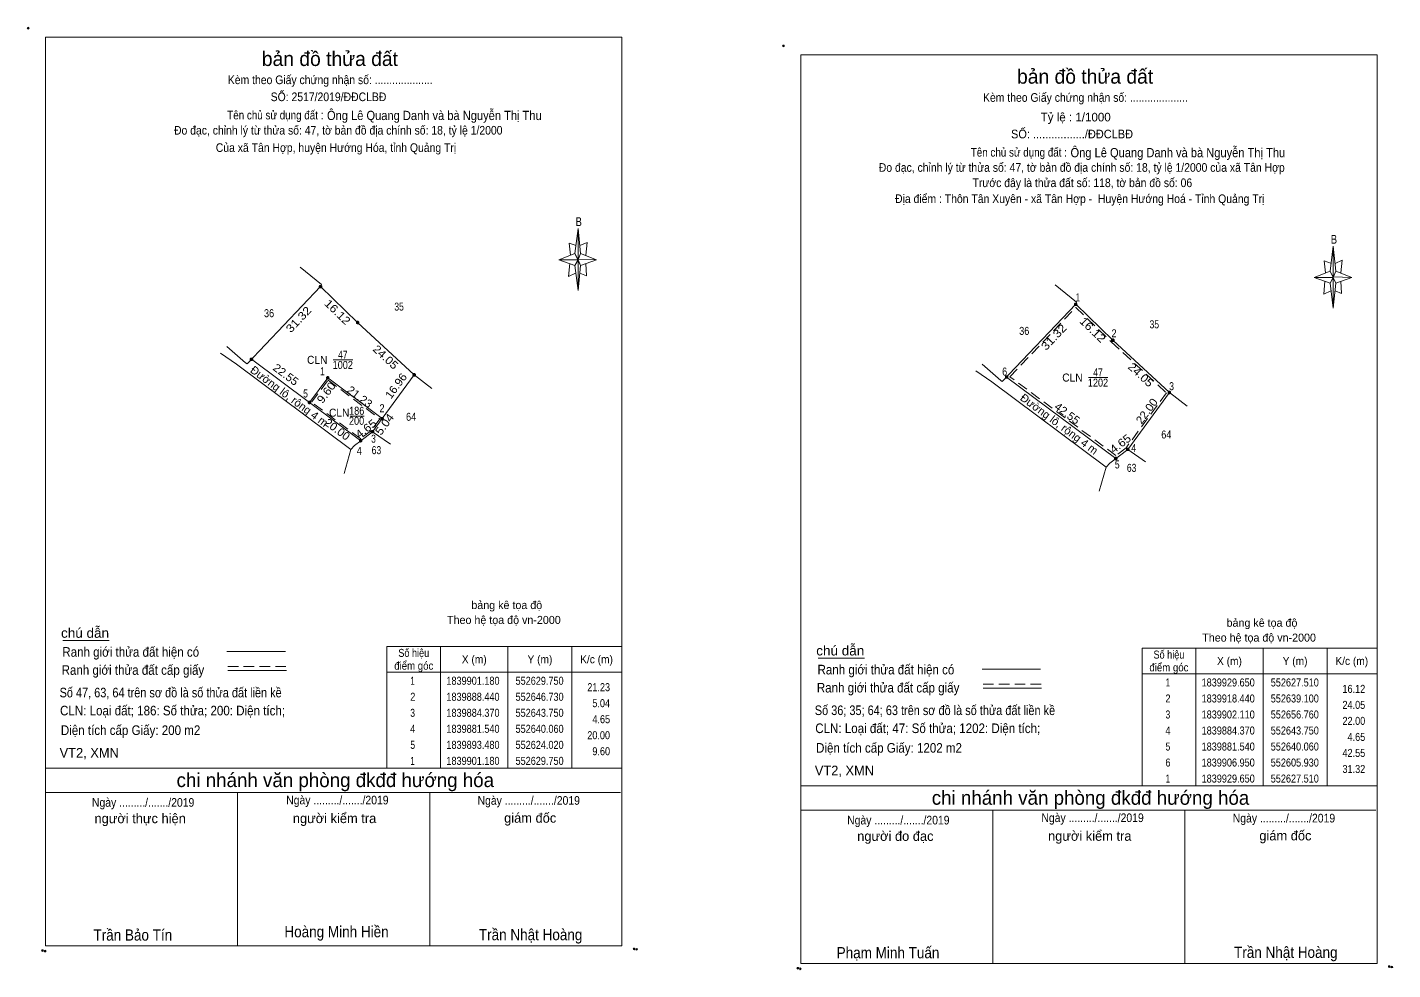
# Model space of a CAD drawing. Header units: metres. Extents: x 552149 to 553435, y 1839651 to 1840026.
# Drawn here: x 553008.8 to 553435.2, y 1839670.5 to 1839964.6 of the extents above; entities that cross this region are included whole.
import ezdxf
from ezdxf.enums import TextEntityAlignment as Align

# ---------------------------------------------------------------- set-up
doc = ezdxf.new("R2010")
doc.units = ezdxf.units.M
doc.header["$LTSCALE"] = 1.1
doc.header["$PDMODE"] = 32
doc.header["$PDSIZE"] = 0.55
doc.linetypes.add('MEDIUM_DASHED', pattern=[4.5, 3, -1.5])
for name, color, linetype, lineweight in [('1', 7, 'MEDIUM_DASHED', 13), ('10', 7, 'Continuous', 13), ('13', 7, 'Continuous', 13), ('17', 7, 'Continuous', 13), ('2', 7, 'Continuous', 13), ('22', 7, 'Continuous', 13), ('23', 7, 'Continuous', 13), ('5', 7, 'Continuous', 13), ('6', 7, 'Continuous', 13), ('63', 7, 'MEDIUM_DASHED', 13)]:
    doc.layers.add(name, color=color, linetype=linetype, lineweight=lineweight)
for name, color, linetype in [('34', 7, 'Continuous'), ('4', 7, 'Continuous'), ('7', 7, 'Continuous')]:
    doc.layers.add(name, color=color, linetype=linetype)

msp = doc.modelspace()

# ---------------------------------------------------------------- hatches: boundary and pattern name
at = {"layer": '63'}
for points in [[(553100.8, 1839883.7, 1), (553100, 1839883.7, 1)], [(553336.64, 1839878.18, 1), (553335.84, 1839878.18, 1)], [(553112.39, 1839872.49, 1), (553111.59, 1839872.49, 1)], [(553348.23, 1839866.97, 1), (553347.43, 1839866.97, 1)], [(553079.22, 1839861, 1), (553078.42, 1839861, 1)], [(553130.05, 1839856.16, 1), (553129.25, 1839856.16, 1)], [(553315.06, 1839855.48, 1), (553314.26, 1839855.48, 1)], [(553103.04, 1839855.23, 1), (553102.24, 1839855.23, 1)], [(553097.31, 1839847.53, 1), (553096.51, 1839847.53, 1)], [(553365.89, 1839850.64, 1), (553365.09, 1839850.64, 1)], [(553117.04, 1839838.42, 1), (553116.24, 1839838.42, 1)], [(553120.02, 1839842.49, 1), (553119.22, 1839842.49, 1)], [(553113.35, 1839835.59, 1), (553112.55, 1839835.59, 1)], [(553349.19, 1839830.07, 1), (553348.39, 1839830.07, 1)], [(553352.88, 1839832.9, 1), (553352.08, 1839832.9, 1)]]:
    msp.add_hatch(color=256, dxfattribs=at).paths.add_polyline_path(points)

# ---------------------------------------------------------------- linework, layer by layer
at = {"layer": '1'}
for points in [[(553336.26, 1839877.19), (553347.35, 1839866.46), (553364.56, 1839850.55), (553351.97, 1839833.39), (553348.78, 1839830.95), (553315.71, 1839855.57)], [(553102.74, 1839854.53), (553118.92, 1839842.39), (553116.28, 1839838.77), (553112.95, 1839836.22), (553097.61, 1839847.63)]]:
    msp.add_lwpolyline(points, close=True, dxfattribs=at)
at = {"layer": '10'}
for p, q in [((553100.4, 1839883.7), (553100.69, 1839884.35)), ((553336.24, 1839878.18), (553336.53, 1839878.83)), ((553078.82, 1839861), (553096.91, 1839847.53)), ((553076.99, 1839859.91), (553077.45, 1839859.56)), ((553119.62, 1839842.49), (553129.65, 1839856.16)), ((553129.65, 1839856.16), (553135.21, 1839851.88)), ((553312.83, 1839854.39), (553313.29, 1839854.04)), ((553314.66, 1839855.48), (553348.79, 1839830.07)), ((553352.48, 1839832.9), (553365.49, 1839850.64)), ((553365.49, 1839850.64), (553371.05, 1839846.36)), ((553112.95, 1839835.59), (553116.64, 1839838.42)), ((553116.64, 1839838.42), (553122.23, 1839834.5)), ((553107.75, 1839825.4), (553109.87, 1839832.9)), ((553346.86, 1839828.59), (553352.48, 1839832.9)), ((553352.48, 1839832.9), (553358.07, 1839828.98)), ((553343.59, 1839819.88), (553345.71, 1839827.38))]:
    msp.add_line(p, q, dxfattribs=at)
for points in [[(553129.65, 1839856.16), (553111.99, 1839872.49), (553100.4, 1839883.7), (553077.45, 1839859.56)], [(553365.49, 1839850.64), (553347.83, 1839866.97), (553336.24, 1839878.18), (553313.29, 1839854.04)]]:
    msp.add_lwpolyline(points, dxfattribs=at)
at = {"layer": '13'}
for p, q in [((553104.38, 1839860.84), (553110.45, 1839860.84)), ((553340.22, 1839855.32), (553346.29, 1839855.32))]:
    msp.add_line(p, q, dxfattribs=at)
at = {"layer": '17'}
for p, q in [((553019.97, 1839773.25), (553034.45, 1839773.25)), ((553255.81, 1839767.73), (553270.29, 1839767.73))]:
    msp.add_line(p, q, dxfattribs=at)
at = {"layer": '2'}
for p, q in [((553100.69, 1839884.35), (553094, 1839889.78)), ((553100.69, 1839884.35), (553094, 1839889.78)), ((553336.53, 1839878.83), (553329.84, 1839884.26)), ((553336.53, 1839878.83), (553329.84, 1839884.26)), ((553071.15, 1839865.05), (553076.99, 1839859.91)), ((553306.99, 1839859.53), (553312.83, 1839854.39)), ((553122.23, 1839834.5), (553116.64, 1839838.42)), ((553358.07, 1839828.98), (553352.48, 1839832.9))]:
    msp.add_line(p, q, dxfattribs=at)
msp.add_lwpolyline([(553343.59, 1839819.88), (553345.71, 1839827.38), (553346.86, 1839828.59), (553352.48, 1839832.9), (553358.07, 1839828.98)], dxfattribs=at)
at = {"layer": '22'}
for p, q in [((553096.91, 1839847.53), (553112.95, 1839835.59)), ((553116.64, 1839838.42), (553119.62, 1839842.49)), ((553111.02, 1839834.11), (553112.95, 1839835.59))]:
    msp.add_line(p, q, dxfattribs=at)
msp.add_lwpolyline([(553096.91, 1839847.53), (553102.64, 1839855.23), (553119.62, 1839842.49)], dxfattribs=at)
at = {"layer": '23'}
for p, q in [((553071.15, 1839865.05), (553076.99, 1839859.91)), ((553069.16, 1839862.89), (553074.18, 1839859.46)), ((553074.18, 1839859.46), (553109.87, 1839832.9)), ((553305, 1839857.37), (553310.02, 1839853.94)), ((553306.99, 1839859.53), (553312.83, 1839854.39)), ((553310.02, 1839853.94), (553345.71, 1839827.38)), ((553109.87, 1839832.9), (553111.02, 1839834.11)), ((553345.71, 1839827.38), (553346.86, 1839828.59))]:
    msp.add_line(p, q, dxfattribs=at)
at = {"layer": '5'}
for p, q in [((553179.83, 1839894.08), (553180.83, 1839901.88)), ((553415.67, 1839888.56), (553416.67, 1839896.36)), ((553179.83, 1839890.28), (553174.83, 1839892.08)), ((553181.63, 1839890.28), (553180.83, 1839882.48)), ((553181.63, 1839894.08), (553186.63, 1839892.08)), ((553183.23, 1839890.88), (553183.43, 1839887.08)), ((553183.43, 1839887.08), (553181.43, 1839887.88)), ((553415.67, 1839884.76), (553410.67, 1839886.56)), ((553417.47, 1839888.56), (553422.47, 1839886.56)), ((553417.47, 1839884.76), (553416.67, 1839876.96)), ((553419.27, 1839881.56), (553417.27, 1839882.36)), ((553419.07, 1839885.36), (553419.27, 1839881.56)), ((553014.51, 1839733.36), (553194.51, 1839733.36)), ((553014.51, 1839725.76), (553194.11, 1839725.76)), ((553014.51, 1839725.76), (553194.11, 1839725.76)), ((553014.51, 1839725.76), (553194.11, 1839725.76)), ((553074.51, 1839677.96), (553074.51, 1839725.76)), ((553134.51, 1839677.96), (553134.51, 1839725.76)), ((553250.35, 1839727.84), (553430.35, 1839727.84)), ((553250.35, 1839720.24), (553429.95, 1839720.24)), ((553250.35, 1839720.24), (553429.95, 1839720.24)), ((553250.35, 1839720.24), (553429.95, 1839720.24)), ((553310.35, 1839672.44), (553310.35, 1839720.24)), ((553370.35, 1839672.44), (553370.35, 1839720.24))]:
    msp.add_line(p, q, dxfattribs=at)
for points in [[(553014.51, 1839961.56), (553194.51, 1839961.56), (553194.51, 1839677.96), (553014.51, 1839677.96)], [(553250.35, 1839956.04), (553430.35, 1839956.04), (553430.35, 1839672.44), (553250.35, 1839672.44)], [(553180.83, 1839901.88), (553181.63, 1839894.08), (553180.83, 1839892.08)], [(553416.67, 1839896.36), (553417.47, 1839888.56), (553416.67, 1839886.56)], [(553180.83, 1839892.08), (553174.83, 1839892.08), (553179.83, 1839894.08), (553181.63, 1839890.28), (553186.63, 1839892.08), (553180.83, 1839892.28)], [(553180.83, 1839892.08), (553180.83, 1839882.48), (553179.83, 1839890.28)], [(553416.67, 1839886.56), (553410.67, 1839886.56), (553415.67, 1839888.56), (553417.47, 1839884.76), (553422.47, 1839886.56), (553416.67, 1839886.76)], [(553416.67, 1839886.56), (553416.67, 1839876.96), (553415.67, 1839884.76)]]:
    msp.add_lwpolyline(points, close=True, dxfattribs=at)
for points in [[(553180.23, 1839896.48), (553178.03, 1839897.28), (553178.43, 1839893.48)], [(553181.43, 1839896.48), (553183.63, 1839897.48), (553183.23, 1839893.48)], [(553180.83, 1839892.08), (553179.83, 1839894.08), (553174.83, 1839892.08)], [(553178.23, 1839890.88), (553177.83, 1839886.88), (553180.03, 1839887.88)], [(553180.83, 1839892.08), (553181.63, 1839890.28), (553186.63, 1839892.08)], [(553416.07, 1839890.96), (553413.87, 1839891.76), (553414.27, 1839887.96)], [(553417.27, 1839890.96), (553419.47, 1839891.96), (553419.07, 1839887.96)], [(553416.67, 1839886.56), (553415.67, 1839888.56), (553410.67, 1839886.56)], [(553416.67, 1839886.56), (553417.47, 1839884.76), (553422.47, 1839886.56)], [(553414.07, 1839885.36), (553413.67, 1839881.36), (553415.87, 1839882.36)], [(553194.51, 1839677.96), (553014.51, 1839677.96), (553014.51, 1839725.76)], [(553430.35, 1839672.44), (553250.35, 1839672.44), (553250.35, 1839720.24)]]:
    msp.add_lwpolyline(points, dxfattribs=at)
for p in [(553009.11, 1839964.36), (553244.95, 1839958.84), (553013.59, 1839676.44), (553198.31, 1839676.96), (553199.11, 1839676.84), (553014.39, 1839676.28), (553249.43, 1839670.92), (553250.23, 1839670.76), (553434.15, 1839671.44), (553434.95, 1839671.32)]:
    msp.add_point(p, dxfattribs=at)
at = {"layer": '6'}
for p, q in [((553071.17, 1839769.77), (553089.45, 1839769.77)), ((553071.45, 1839763.91), (553089.73, 1839763.91)), ((553307.01, 1839764.25), (553325.29, 1839764.25)), ((553307.29, 1839758.39), (553325.57, 1839758.39))]:
    msp.add_line(p, q, dxfattribs=at)
at = {"layer": '6', "linetype": 'MEDIUM_DASHED'}
for p, q in [((553071.45, 1839765.15), (553089.85, 1839765.15)), ((553307.29, 1839759.63), (553325.69, 1839759.63))]:
    msp.add_line(p, q, dxfattribs=at)
at = {"layer": '63', "linetype": 'Continuous'}
for p, q in [((553109.65, 1839843.22), (553114.08, 1839843.22)), ((553137.91, 1839771.36), (553137.91, 1839733.36)), ((553158.91, 1839771.36), (553158.91, 1839733.36)), ((553178.91, 1839771.36), (553178.91, 1839733.36)), ((553373.75, 1839770.84), (553373.75, 1839727.84)), ((553394.75, 1839770.84), (553394.75, 1839727.84)), ((553414.75, 1839770.84), (553414.75, 1839727.84)), ((553121.11, 1839763.36), (553194.51, 1839763.36)), ((553356.95, 1839762.84), (553430.35, 1839762.84))]:
    msp.add_line(p, q, dxfattribs=at)
for points in [[(553121.11, 1839771.36), (553194.51, 1839771.36), (553194.51, 1839733.36), (553121.11, 1839733.36)], [(553356.95, 1839770.84), (553430.35, 1839770.84), (553430.35, 1839727.84), (553356.95, 1839727.84)]]:
    msp.add_lwpolyline(points, close=True, dxfattribs=at)
at = {"layer": '63'}
for centre in [(553100.4, 1839883.7), (553336.24, 1839878.18), (553111.99, 1839872.49), (553347.83, 1839866.97), (553078.82, 1839861), (553078.82, 1839861), (553129.65, 1839856.16), (553314.66, 1839855.48), (553314.66, 1839855.48), (553102.64, 1839855.23), (553096.91, 1839847.53), (553365.49, 1839850.64), (553116.64, 1839838.42), (553119.62, 1839842.49), (553112.95, 1839835.59), (553348.79, 1839830.07), (553352.48, 1839832.9)]:
    msp.add_circle(centre, 0.4, dxfattribs=at)

# ---------------------------------------------------------------- texts
at = {"layer": '1'}
for s, width, p in [('CLN', 0.95, (553106.235, 1839843.1)), ('200', 0.85, (553111.655, 1839840.56)), ('186', 0.85, (553111.7, 1839843.69))]:
    msp.add_text(s, height=2.5, dxfattribs=dict(at, width=width)).set_placement(p, align=Align.CENTER)
at = {"layer": '13'}
for s, width, p in [('35', 0.8, (553124.94, 1839876.21)), ('36', 0.85, (553084.33, 1839874.15)), ('35', 0.8, (553360.78, 1839870.69)), ('36', 0.85, (553320.17, 1839868.63)), ('47', 0.8, (553107.36, 1839861.19)), ('47', 0.8, (553343.2, 1839855.67)), ('64', 0.85, (553128.695, 1839841.81)), ('64', 0.85, (553364.535, 1839836.29)), ('63', 0.8, (553117.86, 1839831.4)), ('63', 0.8, (553353.7, 1839825.88))]:
    msp.add_text(s, height=2.5, dxfattribs=dict(at, width=width)).set_placement(p, align=Align.CENTER)
at = {"layer": '2', "width": 0.95}
for p in [(553102.55, 1839859.59), (553338.39, 1839854.07)]:
    msp.add_text('CLN', height=2.5, dxfattribs=at).set_placement(p, align=Align.RIGHT)
at = {"layer": '34', "width": 0.9}
for p in [(553102.42, 1839935.69), (553334.61, 1839924.08)]:
    msp.add_text('Ông Lê Quang Danh và bà Nguyễn Thị Thu', height=2.88, dxfattribs=at).set_placement(p)
at = {"layer": '4', "width": 0.85}
for s, p in [('1002', (553107.35, 1839857.99)), ('1202', (553343.19, 1839852.47))]:
    msp.add_text(s, height=2.5, dxfattribs=at).set_placement(p, align=Align.CENTER)
at = {"layer": '5'}
for s, height, p in [('bản đồ thửa đất', 4.5, (553103.33, 1839952.56)), ('bản đồ thửa đất', 4.5, (553339.17, 1839947.04)), ('Tỷ lệ : 1/1000', 2.7, (553336.235, 1839935.26)), ('chi nhánh văn phòng đkđđ hướng hóa', 4.374, (553105.02, 1839727.48)), ('chi nhánh văn phòng đkđđ hướng hóa', 4.374, (553340.86, 1839721.96)), ('người thực hiện', 3, (553044.075, 1839716.2)), ('người kiểm tra', 3, (553104.785, 1839716.24)), ('giám đốc', 3, (553165.88, 1839716.36)), ('người đo đạc', 3, (553279.915, 1839710.68)), ('người kiểm tra', 3, (553340.625, 1839710.72)), ('giám đốc', 3, (553401.72, 1839710.84))]:
    msp.add_text(s, height=height, dxfattribs=at).set_placement(p, align=Align.CENTER)
for s, height, width, p in [('Kèm theo Giấy chứng nhận số: ....................', 2.7, 0.9, (553103.425, 1839946.9)), ('SỐ: 2517/2019/ĐĐCLBĐ', 2.7, 0.9, (553102.9, 1839941.59)), ('Kèm theo Giấy chứng nhận số: ....................', 2.7, 0.9, (553339.265, 1839941.38)), ('Tên chủ sử dụng đất :', 2.7, 0.85, (553086.29, 1839935.89)), ('Đo đạc, chỉnh lý từ thửa số: 47, tờ bản đồ địa chính số: 18, tỷ lệ 1/2000', 2.7, 0.9, (553105.94, 1839931.15)), ('SỐ: ................./ĐĐCLBĐ', 2.7, 0.95, (553335.09, 1839929.98)), ('Của xã Tân Hợp, huyện Hướng Hóa, tỉnh Quảng Trị', 2.7, 0.9, (553105.235, 1839925.74)), ('Tên chủ sử dụng đất :', 2.7, 0.85, (553318.48, 1839924.28)), ('Đo đạc, chỉnh lý từ thửa số: 47, tờ bản đồ địa chính số: 18, tỷ lệ 1/2000 của xã Tân Hợp', 2.7, 0.9, (553338.125, 1839919.54)), ('Trước đây là thửa đất số: 118, tờ bản đồ số: 06', 2.7, 0.9, (553338.31, 1839914.76)), ('Địa điểm : Thôn Tân Xuyên - xã Tân Hợp -  Huyện Hướng Hoá - Tỉnh Quảng Trị ', 2.7, 0.9, (553337.945, 1839909.78)), ('B', 2.755, 0.8, (553181.035, 1839902.6)), ('B', 2.755, 0.8, (553416.875, 1839897.08)), ('Ngày ........./......./2019', 2.7, 0.9, (553045.005, 1839721.34)), ('Ngày ........./......./2019', 2.7, 0.9, (553105.665, 1839722.08)), ('Ngày ........./......./2019', 2.7, 0.9, (553165.425, 1839721.96)), ('Ngày ........./......./2019', 2.7, 0.9, (553341.505, 1839716.56)), ('Ngày ........./......./2019', 2.7, 0.9, (553280.845, 1839715.82)), ('Ngày ........./......./2019', 2.7, 0.9, (553401.265, 1839716.44)), ('Trần Bảo Tín', 3.5, 0.9, (553041.79, 1839679.56)), ('Hoàng Minh Hiền', 3.5, 0.9, (553105.4, 1839680.6)), ('Trần Nhật Hoàng', 3.5, 0.9, (553166.01, 1839679.68)), ('Phạm Minh Tuấn', 3.5, 0.9, (553277.63, 1839674.04)), ('Trần Nhật Hoàng', 3.5, 0.9, (553401.85, 1839674.16))]:
    msp.add_text(s, height=height, dxfattribs=dict(at, width=width)).set_placement(p, align=Align.CENTER)
at = {"layer": '6'}
for s, width, p in [('chú dẫn', 1.05, (553019.37, 1839774.09)), ('Ranh giới thửa đất hiện có ', 0.9, (553019.77, 1839768.17)), ('chú dẫn', 1.05, (553255.21, 1839768.57)), ('Ranh giới thửa đất cấp giấy', 0.9, (553019.55, 1839762.53)), ('Ranh giới thửa đất hiện có ', 0.9, (553255.61, 1839762.65)), ('Số 47, 63, 64 trên sơ đồ là số thửa đất liền kề', 0.85, (553018.92, 1839755.48)), ('Ranh giới thửa đất cấp giấy', 0.9, (553255.39, 1839757.01)), ('CLN: Loại đất; 186: Số thửa; 200: Diện tích;', 0.9, (553019.06, 1839749.86)), ('Số 36; 35; 64; 63 trên sơ đồ là số thửa đất liền kề', 0.85, (553254.76, 1839749.96)), ('Diện tích cấp Giấy: 200 m2  ', 0.9, (553019.32, 1839743.74)), ('CLN: Loại đất; 47: Số thửa; 1202: Diện tích;', 0.9, (553254.9, 1839744.34)), ('Diện tích cấp Giấy: 1202 m2  ', 0.9, (553255.16, 1839738.22))]:
    msp.add_text(s, height=3, dxfattribs=dict(at, width=width)).set_placement(p)
for p in [(553018.92, 1839736.68), (553254.76, 1839731.16)]:
    msp.add_text('VT2, XMN', height=3, dxfattribs=at).set_placement(p)
at = {"layer": '63'}
for s, width, p in [(' 1', 0.75, (553337.58, 1839879.08)), (' 2', 0.85, (553348.99, 1839867.86)), (' 1', 0.75, (553101.68, 1839856.01)), (' 6', 0.85, (553314.84, 1839855.93)), (' 5', 0.8, (553096.47, 1839849.09)), (' 3', 0.8, (553366.92, 1839851.36)), (' 2', 0.85, (553120.39, 1839844.49)), (' 3', 0.8, (553117.69, 1839834.99)), (' 4', 0.85, (553355.16, 1839832.09)), (' 4', 0.85, (553113.29, 1839831.16)), (' 5', 0.8, (553349.95, 1839826.94)), ('21.23', 0.85, (553190.82, 1839757.42)), ('16.12', 0.85, (553426.65, 1839756.89)), ('5.04', 0.85, (553190.82, 1839752.42)), ('24.05', 0.85, (553426.65, 1839751.89)), ('4.65', 0.85, (553190.83, 1839747.42)), ('22.00', 0.85, (553426.65, 1839746.89)), ('20.00', 0.85, (553190.81, 1839742.42)), ('4.65', 0.85, (553426.65, 1839741.89)), ('9.60', 0.85, (553190.82, 1839737.42)), ('42.55', 0.85, (553426.65, 1839736.89)), ('31.32', 0.85, (553426.65, 1839731.89))]:
    msp.add_text(s, height=2.5, dxfattribs=dict(at, width=width)).set_placement(p, align=Align.RIGHT)
for s, rotation, width, p in [('31.32', 46.449, 1.15, (553094.457, 1839872.589)), ('16.12', 315.955, 1.15, (553104.831, 1839874.843)), ('16.12', 315.955, 1.15, (553340.671, 1839869.323)), ('31.32', 46.449, 1.15, (553330.297, 1839867.069)), ('24.05', 317.241, 1.1, (553119.881, 1839860.771)), ('22.55', 323.332, 1.05, (553088.834, 1839855.242)), ('16.96', 53.745, 1.05, (553124.995, 1839851.971)), ('24.05', 317.241, 1.1, (553355.721, 1839855.251)), ('9.60', 53.345, 1.1, (553103.175, 1839849.864)), ('21.23', 323.119, 1.05, (553111.895, 1839848.295)), ('22.00', 53.745, 1.05, (553359.438, 1839844.106)), ('5.04', 53.789, 1.1, (553121.401, 1839839.997)), ('42.55', 323.332, 1.05, (553332.844, 1839843.112)), ('20.00', 323.336, 1.05, (553104.899, 1839838.137)), ('4.65', 37.486, 1.1, (553115.349, 1839838.35)), ('4.65', 37.486, 1.1, (553350.949, 1839833.68))]:
    msp.add_text(s, height=2.5, rotation=rotation, dxfattribs=dict(at, width=width)).set_placement(p, align=Align.CENTER)
for p in [(553089.899, 1839848.452), (553330.339, 1839839.802)]:
    msp.add_text('Đường lô, rộng 4 m', height=2.5, rotation=323.332, dxfattribs=at).set_placement(p, align=Align.CENTER)
for s, width, p in [('Số hiệu', 0.85, (553129.52, 1839768.12)), ('điểm góc', 0.9, (553129.52, 1839764.12)), ('X (m)', 0.95, (553148.41, 1839766.12)), ('Y (m)', 0.95, (553168.925, 1839766.12)), ('K/c (m)', 0.95, (553186.6, 1839766.12)), ('điểm góc', 0.9, (553365.35, 1839763.59)), ('Số hiệu', 0.85, (553365.35, 1839767.59)), ('X (m)', 0.95, (553384.25, 1839765.59)), ('Y (m)', 0.95, (553404.745, 1839765.59)), ('K/c (m)', 0.95, (553422.45, 1839765.59)), (' 1', 0.75, (553128.805, 1839759.42)), ('1839901.180', 0.85, (553148.01, 1839759.42)), ('552629.750', 0.85, (553168.815, 1839759.42)), (' 1', 0.75, (553364.645, 1839758.89)), ('1839929.650', 0.85, (553383.85, 1839758.89)), ('552627.510', 0.85, (553404.655, 1839758.89)), (' 2', 0.85, (553128.82, 1839754.42)), ('1839888.440', 0.85, (553148.01, 1839754.42)), ('552646.730', 0.85, (553168.815, 1839754.42)), (' 2', 0.85, (553364.65, 1839753.89)), ('1839918.440', 0.85, (553383.85, 1839753.89)), ('552639.100', 0.85, (553404.655, 1839753.89)), (' 3', 0.8, (553128.8, 1839749.42)), ('1839884.370', 0.85, (553148.01, 1839749.42)), ('552643.750', 0.85, (553168.815, 1839749.42)), (' 3', 0.8, (553364.65, 1839748.89)), ('1839902.110', 0.85, (553383.85, 1839748.89)), ('552656.760', 0.85, (553404.655, 1839748.89)), (' 4', 0.85, (553128.805, 1839744.42)), ('1839881.540', 0.85, (553148.01, 1839744.42)), ('552640.060', 0.85, (553168.815, 1839744.42)), (' 4', 0.85, (553364.645, 1839743.89)), ('1839884.370', 0.85, (553383.85, 1839743.89)), ('552643.750', 0.85, (553404.655, 1839743.89)), (' 5', 0.8, (553128.82, 1839739.42)), ('1839893.480', 0.85, (553148.01, 1839739.42)), ('552624.020', 0.85, (553168.815, 1839739.42)), (' 5', 0.8, (553364.65, 1839738.89)), ('1839881.540', 0.85, (553383.85, 1839738.89)), ('552640.060', 0.85, (553404.655, 1839738.89)), (' 1', 0.75, (553128.805, 1839734.42)), ('1839901.180', 0.85, (553148.01, 1839734.42)), ('552629.750', 0.85, (553168.815, 1839734.42)), (' 6', 0.85, (553364.65, 1839733.89)), ('1839906.950', 0.85, (553383.85, 1839733.89)), ('552605.930', 0.85, (553404.655, 1839733.89)), (' 1', 0.75, (553364.645, 1839728.89)), ('1839929.650', 0.85, (553383.85, 1839728.89)), ('552627.510', 0.85, (553404.655, 1839728.89))]:
    msp.add_text(s, height=2.5, dxfattribs=dict(at, width=width)).set_placement(p, align=Align.CENTER)
at = {"layer": '7'}
for s, p in [('bảng kê tọa độ', (553158.57, 1839783.05)), ('Theo hệ tọa độ vn-2000', (553157.665, 1839778.41)), ('bảng kê tọa độ', (553394.41, 1839777.53)), ('Theo hệ tọa độ vn-2000', (553393.505, 1839772.89))]:
    msp.add_text(s, height=2.5, dxfattribs=at).set_placement(p, align=Align.CENTER)

doc.saveas('drawing.dxf')
